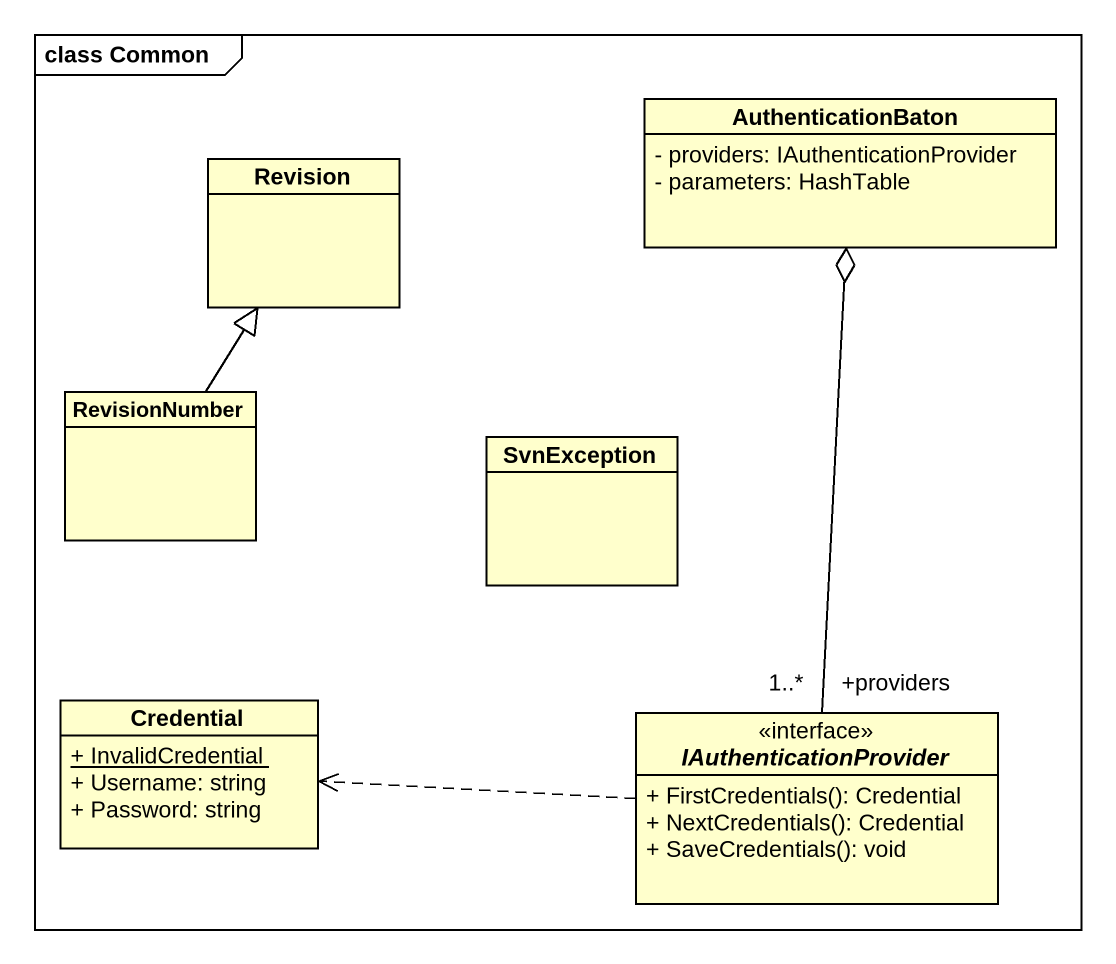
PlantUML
@startuml
mainframe class Common
hide circle
hide empty members
skinparam classAttributeIconSize 0
class Revision
class AuthenticationBaton {
  - providers: IAuthenticationProvider
  - parameters: HashTable
}
class RevisionNumber
class SvnException
class Credential {
  {static} + InvalidCredential
  + Username: string
  + Password: string
}
interface IAuthenticationProvider <<interface>> {
  + FirstCredentials(): Credential
  + NextCredentials(): Credential
  + SaveCredentials(): void
}
RevisionNumber -up-|> Revision
IAuthenticationProvider "+providers\n1..*" -up-o AuthenticationBaton
IAuthenticationProvider .left.> Credential
@enduml
